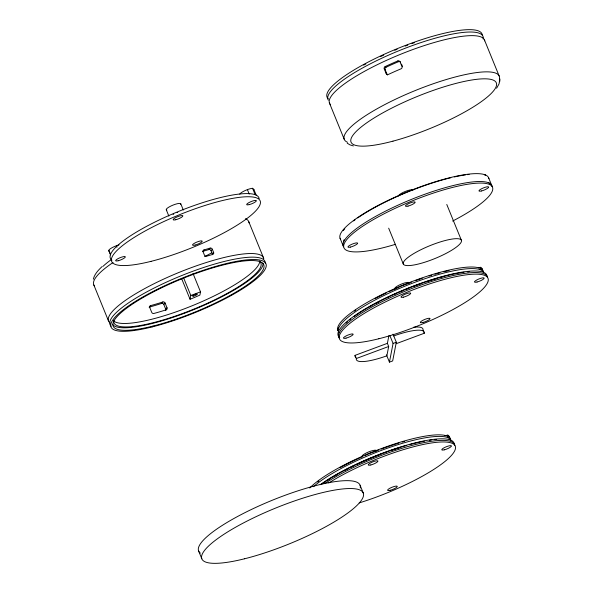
<?xml version="1.0" encoding="UTF-8"?>
<svg xmlns="http://www.w3.org/2000/svg" width="593" height="593" viewBox="0 0 593 593"><rect width="100%" height="100%" fill="white"/><g stroke="black" fill="none" stroke-linecap="round" stroke-linejoin="round"><path stroke-width="0.89" d="M496.6 88.261L499.076 83.828L499.825 78.817M499.684 81.775L499.906 79.751M193.029 273.529L200.516 291.867L199.885 295.099A79.321 17.442 -22.2 0 1 190.064 299.28L190.805 295.477L183.667 277.976M387.399 343.332L355.037 355.363L356.319 358.513A36.61 8.05 -22.2 0 0 386.858 355.822L388.682 346.482L387.399 343.332L388.889 335.682M393.018 334.17L396.317 342.228L392.67 360.929L389.431 362.13L393.077 343.436L389.868 335.556M93.316 279.207C94.502 274.055 98.349 270.111 102.063 266.591M149.139 307.167A1.749 1.482 44.1 0 1 149.354 307.092L150.615 305.61A79.321 17.442 -22.2 0 0 162.86 301.978A1.749 1.601 33 0 1 165.084 303.038L167.011 307.76L165.751 309.235A1.742 1.616 38.5 0 1 165.766 310.443M202.509 251.491A1.742 1.586 42 0 1 202.799 251.365L204.059 249.905L210.174 248.104A1.742 1.527 46.7 0 1 212.324 249.253M149.354 307.085A83.68 18.398 -22.2 0 0 161.6 303.446L162.86 301.978M202.799 251.373L208.914 249.571L210.174 248.104M165.751 309.235L163.824 304.505L165.084 303.038M212.472 254.694A1.749 1.505 42.4 0 0 212.346 253.871L211.056 250.728L212.316 249.26L213.606 252.403A1.742 1.497 45.5 0 1 212.746 254.404L206.631 256.206A1.742 1.564 37.2 0 1 204.437 255.116L203.147 251.966A1.742 1.586 38 0 1 204.059 249.912M212.338 253.878L213.606 252.403M190.805 295.477L200.516 291.867M393.077 343.436L396.317 342.228M356.319 358.513L388.682 346.482M396.176 343.695L424.284 333.251L423.721 331.872M353.398 145.945L349.937 144.848L347.224 143.202M484.318 174.69A7.842 1.727 -22.2 0 1 484.852 174.631L485.623 175.231M239.794 194.141A7.842 1.727 -22.2 0 1 244.983 190.627A7.842 1.727 -22.2 0 1 252.551 188.285L253.923 189.56L256.332 195.46M398.629 61.65A79.321 17.442 -22.2 0 0 385.999 67.261L385.154 66.572A83.68 18.398 -22.2 0 1 397.792 60.96L398.629 61.65A1.749 1.705 -29.5 0 1 400.571 62.065M385.154 66.579A1.749 1.653 -70.5 0 0 384.249 68.87L385.094 69.566L387.021 74.288A1.749 1.653 -71.3 0 0 387.607 75.022M384.249 68.877L386.176 73.599L387.021 74.288M338.366 328.04A7.842 1.727 -22.2 0 0 337.373 329.004L338.788 331.65M119.03 244.887A7.842 1.727 -22.2 0 0 108.712 250.416L109.964 252.996M484.496 40.05L499.128 75.926M488.647 177.87L491.856 185.742M484.852 174.631L485.052 175.12M401.528 64.126L402.491 66.49M478.314 267.791A7.842 1.727 -22.2 0 1 480.567 267.302A78.446 17.249 -22.2 0 1 482.153 268.77L482.791 270.349A78.446 17.249 -22.2 0 1 483.451 272.506M480.567 267.302L481.212 268.874A78.446 17.249 -22.2 0 0 397.651 287.368A78.446 17.249 -22.2 0 0 338.01 330.583L337.373 329.004M446.781 204.466L461.398 240.284A31.377 6.901 -22.2 0 1 420.066 263.603A31.377 6.901 -22.2 0 1 415.567 252.529A31.377 6.901 -22.2 0 1 461.398 240.284M388.674 228.172L403.292 263.996M423.083 330.301L423.484 331.287M329.449 103.041L344.236 139.288M405.382 284.514A7.842 1.727 -22.2 0 0 398.051 287.62L398.17 287.909M444.943 435.796A7.842 1.727 -22.2 0 1 447.811 435.129A78.446 17.249 -22.2 0 1 449.398 436.604L450.035 438.175A78.446 17.249 -22.2 0 1 450.695 440.34M447.811 435.129L448.456 436.707A7.842 1.727 -22.2 0 0 447.359 436.908M340.063 238.238L343.273 246.11M386.458 354.836L389.431 362.13M365.414 455.743L365.295 455.446A7.842 1.727 -22.2 0 1 372.626 452.348M252.551 188.285L255.16 194.682M247.4 189.627L249.208 194.052M360.084 485.259L363.301 493.131M248.763 221.693L263.551 257.94M180.746 203.733L183.319 210.033M166.285 209.781L168.857 216.082M181.562 278.436L190.064 299.28M149.777 307.582L151.704 312.303A1.749 1.497 48.7 0 0 153.832 313.482A79.321 17.442 -22.2 0 0 166.077 309.85A1.749 1.616 33.7 0 0 167.026 307.76M116.376 245.747L116.984 247.222M110.165 253.493L110.565 254.479M108.712 250.416L110.52 254.849M93.872 285.055L108.504 320.932M198.581 550.875L201.79 558.754M395.338 289.043A7.842 1.727 -22.2 0 1 400.646 284.418A7.842 1.727 -22.2 0 1 409.266 283.017M482.153 268.77A7.842 1.727 -22.2 0 1 481.301 269.467M338.395 330.079A7.842 1.727 -22.2 0 1 338.151 330.071M482.791 270.349A7.842 1.727 -22.2 0 1 482.361 270.727M479.982 269.103A7.842 1.727 -22.2 0 1 481.212 268.874M354.317 311.162A76.705 16.863 -22.2 0 1 355.748 310.161M375.236 298.509A76.705 16.863 -22.2 0 1 386.206 292.986M389.156 291.6A76.705 16.863 -22.2 0 1 398.051 287.62M405.701 284.432A76.705 16.863 -22.2 0 1 411.394 282.201M415.56 280.637A76.705 16.863 -22.2 0 1 422.298 278.243M429.065 276.012A76.705 16.863 -22.2 0 1 431.608 275.219M434.951 274.218A76.705 16.863 -22.2 0 1 439.91 272.824M443.942 271.772A76.705 16.863 -22.2 0 1 448.997 270.578M338.01 330.583A7.842 1.727 -22.2 0 1 338.551 329.997M338.848 332.503A78.446 17.249 -22.2 0 1 401.757 287.472A78.446 17.249 -22.2 0 1 483.48 271.994M346.119 323.022A78.446 17.249 -22.2 0 1 347.394 321.866M349.499 320.072A78.446 17.249 -22.2 0 1 350.789 319.041M354.214 316.462A78.446 17.249 -22.2 0 1 464.052 272.239M467.477 271.861A78.446 17.249 -22.2 0 1 469.093 271.727M339.174 337.899A80.196 17.627 -22.2 0 1 406.924 290.444A80.196 17.627 -22.2 0 1 487.594 277.583M339.789 337.625A80.196 17.627 -22.2 0 1 402.736 290.333A80.196 17.627 -22.2 0 1 486.949 276.004M369.587 306.9A78.446 17.249 -22.2 0 1 371.122 306.032M375.873 303.438A78.446 17.249 -22.2 0 1 378.771 301.919M386.984 297.819A78.446 17.249 -22.2 0 1 388.511 297.093M394.627 294.276A78.446 17.249 -22.2 0 1 396.176 293.579M399.978 291.919A78.446 17.249 -22.2 0 1 403.047 290.622M406.42 289.228A78.446 17.249 -22.2 0 1 408.955 288.213M413.084 286.597A78.446 17.249 -22.2 0 1 421.267 283.58M426.234 281.868A78.446 17.249 -22.2 0 1 436.248 278.688M439.606 277.717A78.446 17.249 -22.2 0 1 442.074 277.027M325.068 483.369A80.196 17.627 -22.2 0 1 405.871 447.144A80.196 17.627 -22.2 0 1 454.838 445.41M328.767 482.961A80.196 17.627 -22.2 0 1 424.818 444.15A80.196 17.627 -22.2 0 1 447.693 459.138A80.196 17.627 -22.2 0 1 359.202 502.901M320.235 484.696A80.196 17.627 -22.2 0 1 402.121 446.499A80.196 17.627 -22.2 0 1 454.194 443.838M323.526 483.036A78.446 17.249 -22.2 0 1 324.912 482.087M327.099 480.641A78.446 17.249 -22.2 0 1 329.389 479.174M334.578 476.031A78.446 17.249 -22.2 0 1 336.831 474.726M345.282 470.123A78.446 17.249 -22.2 0 1 347.483 468.989M351.212 467.121A78.446 17.249 -22.2 0 1 353.472 466.016M356.526 464.556A78.446 17.249 -22.2 0 1 381.151 454.119M384.427 452.889A78.446 17.249 -22.2 0 1 386.058 452.289M391.81 450.265A78.446 17.249 -22.2 0 1 399.326 447.797M321.458 484.288A78.446 17.249 -22.2 0 1 406.783 445.387M410.074 444.483A78.446 17.249 -22.2 0 1 424.462 441.162M429.488 440.317A78.446 17.249 -22.2 0 1 431.296 440.073M434.721 439.687A78.446 17.249 -22.2 0 1 436.337 439.554M313.415 486.705A78.446 17.249 -22.2 0 1 390.794 447.018A78.446 17.249 -22.2 0 1 450.732 439.821M362.316 456.803A7.842 1.727 -22.2 0 1 368.579 451.955A7.842 1.727 -22.2 0 1 376.451 451.036M449.398 436.604A7.842 1.727 -22.2 0 1 448.545 437.293M309.768 487.995A78.446 17.249 -22.2 0 1 382.188 448.278A78.446 17.249 -22.2 0 1 448.456 436.707M450.035 438.175A7.842 1.727 -22.2 0 1 449.168 438.887M317.626 481.931A76.705 16.863 -22.2 0 1 318.878 480.96M340.145 467.588A76.705 16.863 -22.2 0 1 362.753 456.551M372.945 452.259A76.705 16.863 -22.2 0 1 378.638 450.028M381.136 449.086A76.705 16.863 -22.2 0 1 398.852 443.045M402.195 442.044A76.705 16.863 -22.2 0 1 404.693 441.333M200.352 553.099A87.164 19.161 -22.2 0 1 272.395 500.203A87.164 19.161 -22.2 0 1 360.248 488.002M259.66 262.076A79.321 17.442 -22.2 0 1 192.347 305.691A79.321 17.442 -22.2 0 1 114.152 321.317M110.209 323.066A83.68 18.398 -22.2 0 1 175.891 273.721A83.68 18.398 -22.2 0 1 263.766 258.77M161.6 303.446A1.742 1.616 34.2 0 1 163.831 304.505M149.792 307.574A1.749 1.468 47.4 0 1 150.615 305.61M208.914 249.571A1.749 1.497 45.7 0 1 211.041 250.728M211.553 252.907A77.579 17.056 -22.2 0 1 204.622 256.628M245.487 218.706A83.68 18.398 -22.2 0 1 249.023 222.909M94.465 285.967A83.68 18.398 -22.2 0 1 113.018 262.536M102.989 266.346A78.446 17.249 -22.2 0 1 111.417 259.526M111.165 326.269A83.68 18.398 -22.2 0 1 180.072 276.227A83.68 18.398 -22.2 0 1 265.293 263.122M262.973 263.099A81.308 17.872 -22.2 0 1 193.696 309.657A81.308 17.872 -22.2 0 1 112.492 324.26M259.319 261.024A79.321 17.442 -22.2 0 1 193.755 309.161A79.321 17.442 -22.2 0 1 113.812 320.264M413.432 327.292A36.61 8.05 -22.2 0 1 423.002 330.101M355.77 357.394A36.61 8.05 -22.2 0 1 355.037 355.363M393.745 335.942A36.61 8.05 -22.2 0 1 424.284 333.251M340.426 238.979A80.196 17.627 -22.2 0 1 408.184 191.524A80.196 17.627 -22.2 0 1 488.847 178.663M343.644 246.851A80.196 17.627 -22.2 0 1 411.401 199.404A80.196 17.627 -22.2 0 1 492.064 186.536M343.265 230.618A79.143 17.397 -22.2 0 1 344.807 228.735M353.576 220.915A79.143 17.397 -22.2 0 1 355.022 219.84M357.675 217.95A79.143 17.397 -22.2 0 1 450.806 177.752M454.334 176.936A79.143 17.397 -22.2 0 1 465.572 174.883M467.366 174.646A79.143 17.397 -22.2 0 1 469.093 174.453M398.526 195.979A7.842 1.727 -22.2 0 1 405.212 191.487A7.842 1.727 -22.2 0 1 413.047 190.079M395.575 244.286A80.196 17.627 -22.2 0 1 355.415 231.47A80.196 17.627 -22.2 0 1 473.214 183.504A80.196 17.627 -22.2 0 1 452.644 221.056M343.458 241.655A79.143 17.397 -22.2 0 1 344.11 239.728M488.639 182.54A79.143 17.397 -22.2 0 1 489.885 183.83M328.188 98.772A83.68 18.398 -22.2 0 1 395.62 49.338A83.68 18.398 -22.2 0 1 482.265 34.898M363.672 65.126A81.308 17.872 -22.2 0 1 365.874 63.933M380.513 56.58A81.308 17.872 -22.2 0 1 383.664 55.119M394.782 50.249A81.308 17.872 -22.2 0 1 397.11 49.286M405.182 46.084A81.308 17.872 -22.2 0 1 407.732 45.12M411.972 43.563A81.308 17.872 -22.2 0 1 414.507 42.659M330.627 104.753A83.68 18.398 -22.2 0 1 398.059 55.319A83.68 18.398 -22.2 0 1 484.703 40.88M386.169 73.599A1.749 1.653 -65.2 0 0 388.363 74.436A83.68 18.398 -22.2 0 1 401.001 68.832A1.742 1.705 -30.7 0 0 401.972 66.586L400.045 61.865A1.742 1.705 -37.3 0 0 397.784 60.96M385.087 69.566A1.749 1.668 -71.6 0 1 385.999 67.261M347.513 142.276A83.68 18.398 -22.2 0 1 412.061 91.856A83.68 18.398 -22.2 0 1 499.425 78.899M328.352 100.195A83.68 18.398 -22.2 0 1 402.551 49.286A83.68 18.398 -22.2 0 1 483.169 39.056M253.923 189.56A7.842 1.727 -22.2 0 1 253.456 190.012M166.87 210.085A7.842 1.727 -22.2 0 1 172.837 205.171A7.842 1.727 -22.2 0 1 180.606 204.459M173.074 214.436A7.842 1.727 -22.2 0 1 173.734 214.095M177.122 212.628A7.842 1.727 -22.2 0 1 177.774 212.39M109.364 251.076A7.842 1.727 -22.2 0 1 109.156 251.032M111.958 260.238A80.196 17.627 -22.2 0 1 174.905 212.946A80.196 17.627 -22.2 0 1 259.119 198.618M403.566 297.137A5.233 1.149 -22.2 0 0 410.697 293.253A5.233 1.149 -22.2 0 0 403.262 295.114A5.233 1.149 -22.2 0 0 403.566 297.137M422.92 322.466A5.233 1.149 -22.2 0 0 430.051 318.574A5.233 1.149 -22.2 0 0 422.609 320.442A5.233 1.149 -22.2 0 0 422.92 322.466M346.038 338.129A5.233 1.149 -22.2 0 0 353.169 334.244A5.233 1.149 -22.2 0 0 345.734 336.105A5.233 1.149 -22.2 0 0 346.038 338.129M477.061 282.009A5.233 1.149 -22.2 0 0 484.192 278.124A5.233 1.149 -22.2 0 0 476.757 279.985A5.233 1.149 -22.2 0 0 477.061 282.009M378.838 338.751A80.196 17.627 -22.2 0 0 488.232 279.155A80.196 17.627 -22.2 0 0 374.146 307.73A80.196 17.627 -22.2 0 0 378.838 338.751M370.81 464.971A5.233 1.149 -22.2 0 0 377.949 461.08A5.233 1.149 -22.2 0 0 370.506 462.948A5.233 1.149 -22.2 0 0 370.81 464.971M390.164 490.292A5.233 1.149 -22.2 0 0 397.295 486.408A5.233 1.149 -22.2 0 0 389.853 488.269A5.233 1.149 -22.2 0 0 390.164 490.292M444.305 449.835A5.233 1.149 -22.2 0 0 451.436 445.951A5.233 1.149 -22.2 0 0 444.001 447.819A5.233 1.149 -22.2 0 0 444.305 449.835M244.605 558.769A87.164 19.161 -22.2 0 0 363.524 493.999A87.164 19.161 -22.2 0 0 239.513 525.057A87.164 19.161 -22.2 0 0 244.605 558.769M152.053 326.936A83.68 18.398 -22.2 0 0 266.205 264.752A83.68 18.398 -22.2 0 0 147.16 294.573A83.68 18.398 -22.2 0 0 152.053 326.936M153.083 326.046A81.308 17.872 -22.2 0 0 264.004 265.62A81.308 17.872 -22.2 0 0 148.332 294.595A81.308 17.872 -22.2 0 0 153.083 326.046M193.778 296.07A2.617 0.578 -22.2 0 0 197.343 294.128A2.617 0.578 -22.2 0 0 193.622 295.062A2.617 0.578 -22.2 0 0 193.778 296.07M408.036 206.097A5.233 1.149 -22.2 0 0 415.174 202.206A5.233 1.149 -22.2 0 0 407.732 204.074A5.233 1.149 -22.2 0 0 408.036 206.097M350.507 247.081A5.233 1.149 -22.2 0 0 357.646 243.197A5.233 1.149 -22.2 0 0 350.204 245.065A5.233 1.149 -22.2 0 0 350.507 247.081M481.531 190.961A5.233 1.149 -22.2 0 0 488.662 187.077A5.233 1.149 -22.2 0 0 481.227 188.937A5.233 1.149 -22.2 0 0 481.531 190.961M392.981 141.141A78.446 17.249 -22.2 0 0 496.311 82.85A78.446 17.249 -22.2 0 0 381.736 113.463A78.446 17.249 -22.2 0 0 392.981 141.141M175.736 219.751A5.233 1.149 -22.2 0 0 182.874 215.867A5.233 1.149 -22.2 0 0 175.432 217.727A5.233 1.149 -22.2 0 0 175.736 219.751M195.09 245.072A5.233 1.149 -22.2 0 0 202.22 241.188A5.233 1.149 -22.2 0 0 194.786 243.048A5.233 1.149 -22.2 0 0 195.09 245.072M118.207 260.742A5.233 1.149 -22.2 0 0 125.345 256.851A5.233 1.149 -22.2 0 0 117.903 258.718A5.233 1.149 -22.2 0 0 118.207 260.742M249.23 204.622A5.233 1.149 -22.2 0 0 256.369 200.731A5.233 1.149 -22.2 0 0 248.927 202.598A5.233 1.149 -22.2 0 0 249.23 204.622M151.007 261.357A80.196 17.627 -22.2 0 0 260.409 201.768A80.196 17.627 -22.2 0 0 146.315 230.343A80.196 17.627 -22.2 0 0 151.007 261.357"/></g></svg>
